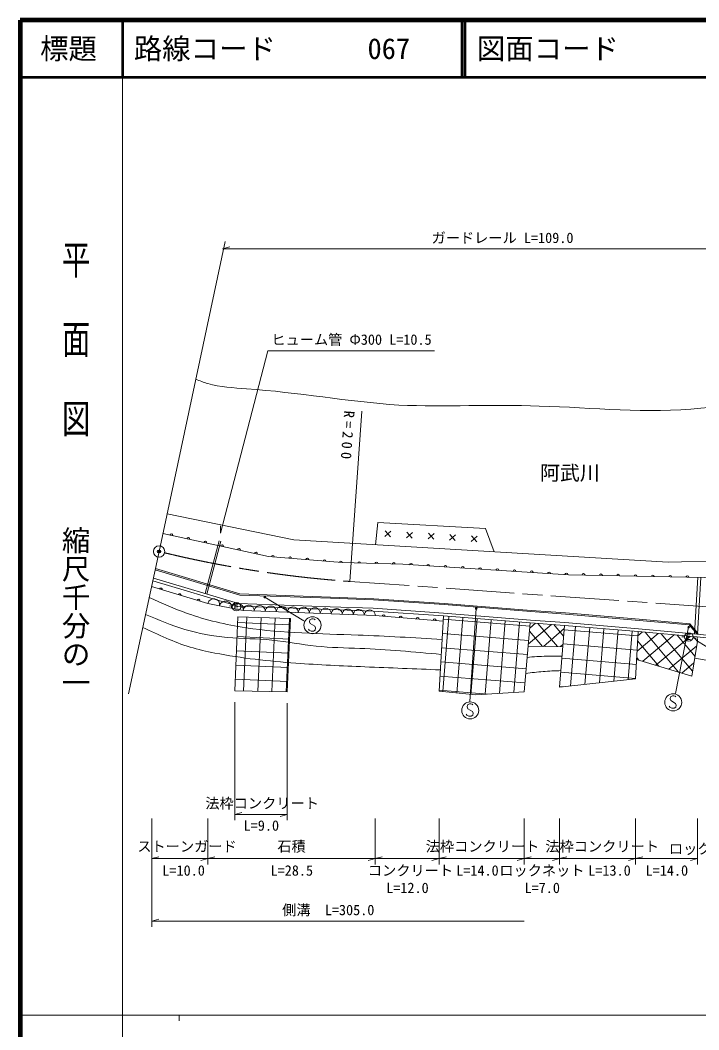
# Model space of a CAD drawing. Units: millimetres, scale not verified. Extents: x 40000 to 680000, y 20000 to 380000.
# Drawn here: x 40000 to 159450, y 202409 to 380000 of the extents above; entities that cross this region are included whole.
import ezdxf
from ezdxf.enums import TextEntityAlignment as Align

# ---------------------------------------------------------------- set-up
doc = ezdxf.new("R2010")
doc.units = ezdxf.units.MM
doc.header["$LTSCALE"] = 1000
doc.header["$PDMODE"] = 32
doc.header["$PDSIZE"] = 500
doc.linetypes.add('CHAIN', pattern=[18.5, 12, -1.5, 3.5, -1.5])
for name, color, linetype, lineweight in [('M-BGD', 7, 'Continuous', 13), ('M-BMK', 2, 'CHAIN', 13), ('M-BMK-SRVR', 3, 'Continuous', 13), ('M-STR-HTXT', 7, 'Continuous', 13), ('M-STR-STRC', 7, 'Continuous', 13), ('M-TTL', 2, 'Continuous', 140), ('M-TTL-BAND', 7, 'Continuous', 13), ('M-TTL-LINE', 7, 'Continuous', 50)]:
    doc.layers.add(name, color=color, linetype=linetype, lineweight=lineweight)
for name, color, linetype in [('M-BGD-HTXT', 7, 'Continuous'), ('M-OTRS', 6, 'Continuous'), ('M-TTL-TXT', 7, 'Continuous')]:
    doc.layers.add(name, color=color, linetype=linetype)
doc.styles.add('@ＭＳ ゴシック', font='')
doc.styles.add('ＭＳ ゴシック', font='')
doc.styles.get('@ＭＳ ゴシック').set_extended_font_data('@MS Gothic')
doc.styles.get('ＭＳ ゴシック').set_extended_font_data('MS Gothic')

msp = doc.modelspace()

# ---------------------------------------------------------------- linework, layer by layer
at = {"layer": 'M-BGD'}
for p, q in [((88182, 288592), (65859, 293154)), ((102552, 287733), (102945, 291662)), ((102945, 291662), (121904, 290585)), ((65125, 289716), (83713, 285675)), ((104206, 289188), (105261, 290129)), ((104262, 290186), (105204, 289131)), ((107997, 288972), (109052, 289914)), ((108054, 289970), (108996, 288915)), ((111789, 288757), (112844, 289698)), ((111846, 289755), (112788, 288700)), ((115581, 288541), (116636, 289483)), ((115638, 289540), (116579, 288484)), ((121904, 290585), (123425, 286485)), ((72544, 279138), (75031, 288433)), ((72833, 279061), (75320, 288356)), ((154047, 284654), (88182, 288592)), ((119373, 288326), (120428, 289267)), ((119429, 289324), (120371, 288269)), ((83713, 285675), (96696, 284581)), ((96696, 284581), (107365, 284289)), ((107365, 284289), (136541, 282465)), ((172282, 285164), (154047, 284654)), ((63761, 283335), (78649, 278890)), ((63803, 283532), (78681, 279089)), ((136541, 282465), (174178, 281663)), ((63342, 281373), (78322, 276900)), ((63447, 281864), (78404, 277397)), ((158700, 272038), (159305, 282000)), ((159199, 272007), (159804, 281969)), ((63128, 280373), (73028, 277394)), ((78649, 278890), (94606, 278331)), ((78681, 279089), (94613, 278531)), ((73028, 277394), (79267, 276166)), ((78387, 277308), (77787, 277308)), ((77787, 277308), (77787, 276408)), ((78404, 277397), (94550, 276832)), ((94606, 278331), (102215, 278046)), ((94613, 278531), (102225, 278246)), ((102215, 278046), (114634, 277193)), ((102225, 278246), (114649, 277392)), ((114634, 277193), (129910, 275977)), ((114649, 277392), (129925, 276176)), ((77341, 276907), (76844, 276959)), ((77787, 276828), (78297, 276828)), ((77787, 276408), (78387, 276408)), ((78322, 276900), (94531, 276333)), ((78834, 276756), (79331, 276708)), ((79267, 276166), (102486, 275270)), ((94531, 276333), (102109, 276049)), ((94550, 276832), (102135, 276548)), ((102109, 276049), (114486, 275198)), ((102135, 276548), (114523, 275697)), ((102486, 275270), (114466, 274308)), ((114523, 275697), (129800, 274481)), ((129910, 275977), (135959, 275530)), ((129925, 276176), (135975, 275730)), ((135959, 275530), (148949, 274435)), ((135975, 275730), (148967, 274634)), ((78301, 275052), (77785, 262029)), ((87536, 273647), (78262, 274064)), ((78301, 275052), (87584, 274730)), ((79900, 274997), (79315, 261997)), ((82399, 274910), (81815, 261945)), ((84897, 274823), (84315, 261892)), ((87396, 274736), (86816, 261840)), ((87584, 274730), (87004, 261836)), ((114486, 275198), (113728, 261962)), ((115423, 275123), (114371, 261898)), ((114453, 274614), (129713, 273400)), ((114486, 275198), (129763, 273982)), ((117915, 274925), (116859, 261649)), ((120408, 274727), (119347, 261400)), ((122900, 274529), (121857, 261424)), ((125392, 274330), (124378, 261592)), ((127884, 274132), (126899, 261760)), ((128715, 261881), (129763, 273982)), ((133518, 273705), (129437, 270215)), ((130685, 273914), (129683, 273057)), ((129763, 273982), (135801, 273537)), ((129800, 274481), (135840, 274035)), ((134602, 269816), (131126, 273882)), ((135655, 271663), (133934, 273674)), ((135801, 273537), (134953, 262691)), ((135801, 273537), (148770, 272443)), ((135840, 274035), (148815, 272941)), ((148949, 274435), (157761, 273643)), ((148967, 274634), (157858, 273835)), ((157761, 273643), (159188, 272009)), ((157858, 273835), (159339, 272140)), ((114310, 272118), (129497, 270909)), ((131935, 269858), (129639, 272544)), ((135758, 272989), (132094, 269856)), ((135742, 272776), (148729, 271680)), ((137762, 273371), (136878, 262901)), ((140253, 273161), (139410, 263177)), ((142744, 272951), (141943, 263454)), ((145235, 272741), (144475, 263730)), ((147726, 272531), (147007, 264006)), ((148321, 264149), (148770, 272443)), ((152320, 272124), (148584, 269004)), ((149503, 272377), (148732, 271733)), ((148770, 272443), (159144, 271511)), ((148815, 272941), (159188, 272009)), ((155137, 271870), (149578, 267228)), ((150030, 272329), (155869, 265337)), ((152847, 272076), (158347, 265491)), ((155664, 271823), (158779, 268094)), ((157983, 271987), (157383, 271987)), ((157383, 271987), (157383, 271087)), ((159199, 272007), (180218, 269680)), ((87423, 271149), (78163, 271566)), ((135538, 270169), (135116, 269808)), ((135547, 270284), (148594, 269183)), ((148682, 270823), (152390, 266383)), ((157954, 271617), (151873, 266539)), ((159089, 269959), (154167, 265849)), ((156933, 271518), (156433, 271526)), ((157383, 271507), (157893, 271507)), ((157383, 271087), (157983, 271087)), ((158205, 264635), (159226, 270790)), ((158420, 271365), (158911, 271271)), ((158481, 271570), (159211, 270696)), ((159144, 271511), (159226, 270790)), ((159144, 271511), (180163, 269184)), ((159226, 270790), (161920, 269135)), ((87311, 268652), (78064, 269068)), ((114167, 269621), (129281, 268418)), ((129409, 269897), (135509, 269802)), ((87199, 266154), (77965, 266570)), ((114023, 267125), (129066, 265928)), ((135352, 267791), (148458, 266686)), ((148505, 267551), (158205, 264635)), ((148524, 267893), (148911, 267429)), ((158586, 266934), (156461, 265159)), ((158730, 267798), (168727, 266000)), ((113880, 264628), (128850, 263437)), ((135157, 265299), (148323, 264188)), ((87086, 263657), (77866, 264072)), ((134953, 262691), (148321, 264149)), ((87004, 261836), (77785, 262029)), ((113728, 261962), (120209, 261314)), ((113737, 262132), (122280, 261452)), ((120209, 261314), (128715, 261881)), ((134963, 262806), (135553, 262756))]:
    msp.add_line(p, q, dxfattribs=at)
for centre in [(78087, 276828), (157683, 271507)]:
    msp.add_circle(centre, 750, dxfattribs=at)
for centre, radius, start, end in [((66612, 289392), 250, 347.73473, 167.73473), ((69587, 288746), 250, 347.73473, 167.73473), ((72562, 288099), 250, 347.73473, 167.73473), ((75537, 287452), 250, 347.73473, 167.73473), ((78512, 286805), 250, 347.73473, 167.73473), ((81487, 286159), 250, 347.73473, 167.73473), ((84477, 285610), 250, 355.18308, 175.18308), ((87511, 285355), 250, 355.18308, 175.18308), ((90545, 285099), 250, 355.18308, 175.18308), ((93578, 284843), 250, 355.18308, 175.18308), ((96447, 284602), 250, 355.18308, 175.18308), ((99655, 284500), 250, 358.43355, 178.43355), ((102699, 284416), 250, 358.43355, 178.43355), ((105742, 284333), 250, 358.43355, 178.43355), ((108783, 284200), 250, 356.42367, 176.42367), ((111822, 284010), 250, 356.42367, 176.42367), ((114861, 283820), 250, 356.42367, 176.42367), ((117899, 283630), 250, 356.42367, 176.42367), ((120938, 283441), 250, 356.42367, 176.42367), ((123976, 283251), 250, 356.42367, 176.42367), ((127015, 283061), 250, 356.42367, 176.42367), ((130054, 282871), 250, 356.42367, 176.42367), ((133092, 282681), 250, 356.42367, 176.42367), ((136131, 282491), 250, 356.42367, 176.42367), ((139174, 282409), 250, 358.77876, 178.77876), ((142218, 282344), 250, 358.77876, 178.77876), ((145262, 282279), 250, 358.77876, 178.77876), ((148306, 282215), 250, 358.77876, 178.77876), ((151349, 282150), 250, 358.77876, 178.77876), ((154393, 282085), 250, 358.77876, 178.77876), ((157437, 282020), 250, 358.77876, 178.77876), ((64778, 279877), 250, 343.25186, 163.25186), ((68078, 278884), 250, 343.25186, 163.25186), ((71378, 277891), 250, 343.25186, 163.25186), ((74068, 277189), 1060, 348.866, 168.866), ((76148, 276780), 1060, 348.866, 168.866), ((78227, 276371), 1060, 348.866, 168.866), ((80234, 276129), 968, 357.79022, 177.79022), ((82169, 276054), 968, 357.79022, 177.79022), ((84104, 275980), 968, 357.79022, 177.79022), ((86039, 275905), 968, 357.79022, 177.79022), ((87974, 275830), 968, 357.79022, 177.79022), ((89909, 275756), 968, 357.79022, 177.79022), ((91844, 275681), 968, 357.79022, 177.79022), ((93779, 275606), 968, 357.79022, 177.79022), ((95714, 275532), 968, 357.79022, 177.79022), ((97649, 275457), 968, 357.79022, 177.79022), ((99584, 275382), 968, 357.79022, 177.79022), ((101519, 275308), 968, 357.79022, 177.79022), ((103984, 275150), 250, 355.40715, 175.40715), ((106978, 274909), 250, 355.40715, 175.40715), ((109973, 274669), 250, 355.40715, 175.40715), ((112968, 274428), 250, 355.40715, 175.40715)]:
    msp.add_arc(centre, radius, start, end, dxfattribs=at)
for points, knots in [([(70920, 316840), (71611, 316573), (72303, 316306), (73008, 316095), (75204, 315440), (77534, 315337), (79850, 315171), (88895, 314521), (97728, 312907), (106662, 312304), (114861, 311977), (123068, 312432), (131349, 312120), (140844, 311853), (150318, 310763), (159826, 311750), (166896, 312484), (173985, 314367), (180107, 317852), (183407, 319730), (186426, 322073), (189446, 324416)], [0, 0, 0, 0, 1, 1, 1, 2, 2, 2, 3, 3, 3, 4, 4, 4, 5, 5, 5, 6, 6, 6, 7, 7, 7, 7]), ([(62719, 278456), (64927, 277461), (67135, 276466), (69412, 275653), (72736, 274468), (76206, 273672), (79701, 273142), (86239, 272151), (92864, 272093), (99469, 271846), (104404, 271661), (109327, 271371), (114250, 271081)], [0, 0, 0, 0, 1, 1, 1, 2, 2, 2, 3, 3, 3, 4, 4, 4, 4]), ([(62077, 275454), (64358, 274487), (66639, 273519), (69007, 272818), (71428, 272101), (73939, 271663), (76461, 271441), (79080, 271210), (81711, 271211), (84319, 270955), (86923, 270708), (89498, 270179), (92096, 269901), (94648, 269628), (97224, 269597), (99793, 269496), (104575, 269308), (109337, 268878), (114099, 268449)], [0, 0, 0, 0, 1, 1, 1, 2, 2, 2, 3, 3, 3, 4, 4, 4, 5, 5, 5, 6, 6, 6, 6]), ([(61595, 273196), (64315, 271903), (67035, 270609), (69898, 269739), (71331, 269304), (72799, 268975), (74273, 268686), (78981, 267764), (83753, 267254), (88532, 266904), (92579, 266608), (96631, 266426), (100684, 266256), (105103, 266070), (109523, 265896), (113943, 265722)], [0, 0, 0, 0, 1, 1, 1, 2, 2, 2, 3, 3, 3, 4, 4, 4, 5, 5, 5, 5]), ([(129239, 267926), (130369, 268009), (131499, 268093), (132631, 268124), (133546, 268148), (134462, 268138), (135378, 268128)], [0, 0, 0, 0, 1, 1, 1, 2, 2, 2, 2]), ([(128995, 265108), (130008, 265226), (131021, 265345), (132037, 265425), (133083, 265508), (134132, 265551), (135180, 265595)], [0, 0, 0, 0, 1, 1, 1, 2, 2, 2, 2])]:
    msp.add_open_spline(points, degree=3, knots=knots, dxfattribs=at)
at = {"layer": 'M-BMK'}
msp.add_line((163830, 276618), (98006, 281277), dxfattribs=at)
msp.add_arc((112127, 480778), 200000, 256.46907, 265.95142, dxfattribs=at)
at = {"layer": 'M-BMK-SRVR'}
for p, q in [((64447, 286545), (76099, 341078)), ((59095, 261497), (64447, 286545))]:
    msp.add_line(p, q, dxfattribs=at)
for radius in [1000, 40]:
    msp.add_circle((64447, 286545), radius, dxfattribs=at)
at = {"layer": 'M-OTRS'}
msp.add_point((64447, 286545), dxfattribs=at)
at = {"layer": 'M-STR-HTXT'}
for p, q in [((75640, 339758), (76890, 340108)), ((75640, 339758), (174178, 339758)), ((75273, 289785), (83578, 321858)), ((83578, 321858), (112953, 321858)), ((100125, 311202), (98006, 281277)), ((75273, 289785), (75248, 291083)), ((77785, 260029), (77785, 239295)), ((87004, 239295), (87004, 259836)), ((77785, 240295), (79035, 240645)), ((77785, 240295), (87004, 240295)), ((87004, 240295), (85754, 239945)), ((63147, 239550), (63147, 220523)), ((73028, 231513), (73028, 239550)), ((102486, 231513), (102486, 239550)), ((113728, 231513), (113728, 239550)), ((128715, 231513), (128715, 239550)), ((134953, 231513), (134953, 239550)), ((148321, 231513), (148321, 239550)), ((159226, 231513), (159226, 239550)), ((63147, 232513), (64397, 232863)), ((73028, 232513), (74278, 232863)), ((102486, 232513), (103736, 232863)), ((113728, 232513), (114978, 232863)), ((128715, 232513), (129965, 232863)), ((134953, 232513), (136203, 232863)), ((148321, 232513), (149571, 232863)), ((63147, 232513), (73028, 232513)), ((73028, 232513), (71778, 232163)), ((73028, 232513), (102486, 232513)), ((102486, 232513), (101236, 232163)), ((102486, 232513), (113728, 232513)), ((113728, 232513), (112478, 232163)), ((113728, 232513), (128715, 232513)), ((128715, 232513), (127465, 232163)), ((128715, 232513), (134953, 232513)), ((134953, 232513), (133703, 232163)), ((134953, 232513), (148321, 232513)), ((148321, 232513), (147071, 232163)), ((148321, 232513), (159226, 232513)), ((159226, 232513), (157976, 232163)), ((63147, 221523), (64397, 221873)), ((63147, 221523), (128715, 221523))]:
    msp.add_line(p, q, dxfattribs=at)
at = {"layer": 'M-STR-STRC'}
for p, q in [((89905, 274343), (83047, 278514)), ((120277, 276499), (119149, 260160)), ((90973, 274529), (90913, 274169)), ((90913, 274169), (91033, 273869)), ((91333, 274709), (90973, 274529)), ((91033, 273869), (91873, 273389)), ((91573, 274709), (91333, 274709)), ((91813, 274649), (91573, 274709)), ((91933, 274529), (91813, 274649)), ((90853, 272729), (90733, 272909)), ((91213, 272549), (90853, 272729)), ((91633, 272549), (91213, 272549)), ((91933, 272729), (91633, 272549)), ((91873, 273389), (91993, 273089)), ((91993, 273089), (91933, 272729)), ((155364, 261577), (157662, 273216)), ((154826, 261150), (154466, 260970)), ((155066, 261150), (154826, 261150)), ((155306, 261090), (155066, 261150)), ((155426, 260970), (155306, 261090)), ((118729, 259553), (118669, 259193)), ((119089, 259733), (118729, 259553)), ((119329, 259733), (119089, 259733)), ((119569, 259673), (119329, 259733)), ((119689, 259553), (119569, 259673)), ((154346, 259170), (154226, 259350)), ((154466, 260970), (154406, 260610)), ((154406, 260610), (154526, 260310)), ((154526, 260310), (155366, 259830)), ((155366, 259830), (155486, 259530)), ((155486, 259530), (155426, 259170)), ((118609, 257753), (118489, 257933)), ((118969, 257573), (118609, 257753)), ((118669, 259193), (118789, 258893)), ((118789, 258893), (119629, 258413)), ((119389, 257573), (118969, 257573)), ((119689, 257753), (119389, 257573)), ((119629, 258413), (119749, 258113)), ((119749, 258113), (119689, 257753)), ((154706, 258990), (154346, 259170)), ((155126, 258990), (154706, 258990)), ((155426, 259170), (155126, 258990))]:
    msp.add_line(p, q, dxfattribs=at)
for centre, radius in [((83047, 278514), 150), ((83047, 278514), 90), ((83047, 278514), 30), ((120277, 276499), 150), ((120277, 276499), 90), ((120277, 276499), 30), ((91453, 273569), 1500), ((157662, 273216), 150), ((157662, 273216), 90), ((157662, 273216), 30), ((154946, 260010), 1500), ((119209, 258593), 1500)]:
    msp.add_circle(centre, radius, dxfattribs=at)
at = {"layer": 'M-TTL'}
for p, q in [((40000, 380000), (40000, 20000)), ((680000, 380000), (40000, 380000))]:
    msp.add_line(p, q, dxfattribs=at)
at = {"layer": 'M-TTL-BAND'}
for p, q in [((58000, 370000), (58000, 20000)), ((40000, 205000), (579000, 205000)), ((68000, 205000), (68000, 204000))]:
    msp.add_line(p, q, dxfattribs=at)
at = {"layer": 'M-TTL-LINE'}
for p, q in [((58000, 380000), (58000, 370000)), ((117750, 380000), (117750, 370000)), ((118250, 380000), (118250, 370000)), ((40000, 370000), (680000, 370000))]:
    msp.add_line(p, q, dxfattribs=at)

# ---------------------------------------------------------------- texts
at = {"layer": 'M-BGD-HTXT', "style": 'ＭＳ ゴシック'}
msp.add_text('阿武川', height=2566, dxfattribs=at).set_placement((131508, 298321), align=Align.BOTTOM_LEFT)
at = {"layer": 'M-STR-HTXT', "style": 'ＭＳ ゴシック'}
for s, p in [('ガードレール L=109.0', (112409, 340258)), ('ヒューム管 Φ300 L=10.5', (84203, 322358)), ('法枠コンクリート', (72583, 240795)), ('L=9.0', (79332, 236876)), ('ストーンガード', (60613, 233206)), ('石積', (85257, 233206)), ('法枠コンクリート', (111378, 233206)), ('法枠コンクリート', (132437, 233206)), ('ロックネット', (154178, 232782)), ('L=10.0', (65025, 228971)), ('L=28.5', (84070, 228971)), ('コンクリート', (101203, 228971)), ('L=14.0', (116739, 228971)), ('ロックネット', (124334, 228971)), ('L=13.0', (139989, 228971)), ('L=14.0', (150086, 228971)), ('L=12.0', (104419, 225916)), ('L=7.0', (128772, 225916)), ('側溝\u3000L=305.0', (86115, 222023))]:
    msp.add_text(s, height=1833, dxfattribs=at).set_placement(p, align=Align.BOTTOM_LEFT)
at = {"layer": 'M-STR-HTXT', "insert": (97012, 311370), "char_height": 1833, "attachment_point": 7, "rotation": 266, "style": 'ＭＳ ゴシック'}
msp.add_mtext('\\T1.46;R=200', dxfattribs=at)
at = {"layer": 'M-TTL-BAND', "style": '@ＭＳ ゴシック', "width": 1.4}
msp.add_text('平  面  図', height=3666, rotation=270, dxfattribs=at).set_placement((49777, 306475), align=Align.MIDDLE_RIGHT)
at = {"layer": 'M-TTL-BAND', "style": '@ＭＳ ゴシック'}
msp.add_text('縮尺千分の一', height=3666, rotation=270, dxfattribs=at).set_placement((49777, 261030), align=Align.MIDDLE_RIGHT)
at = {"layer": 'M-TTL-TXT', "style": 'ＭＳ ゴシック'}
msp.add_text('標題', height=3666, dxfattribs=at).set_placement((48500, 375000), align=Align.MIDDLE_CENTER)
for s, p in [('路線コード', (60000, 375000)), ('067', (101142, 375000)), ('図面コード', (120380, 375000))]:
    msp.add_text(s, height=3666, dxfattribs=at).set_placement(p, align=Align.MIDDLE_LEFT)

doc.saveas('drawing.dxf')
